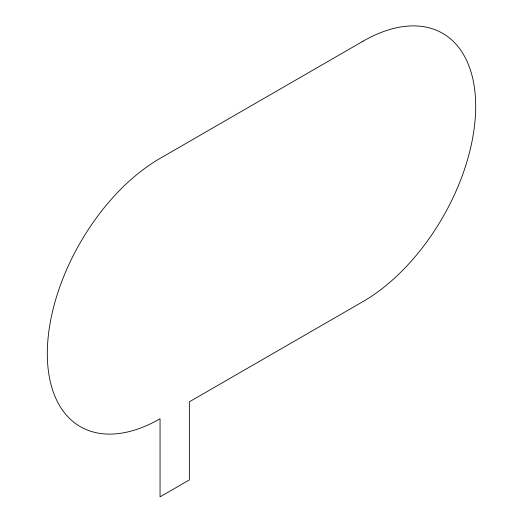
<?xml version="1.0" encoding="UTF-8"?>
<svg xmlns="http://www.w3.org/2000/svg" width="523" height="523" viewBox="0 0 523 523"><rect width="100%" height="100%" fill="white"/><g stroke="black" fill="none" stroke-linecap="round" stroke-linejoin="round"><path stroke-width="0.78" d="M362.955 41.252L160.045 158.404A159.423 92.048 -60 0 0 47.312 353.659A159.423 92.048 -60 0 0 160.045 418.746L160.045 496.85L189.352 479.931L189.352 401.827L362.955 301.594A159.423 92.048 -60 0 0 475.688 106.339A159.423 92.048 -60 0 0 362.955 41.252"/></g></svg>
